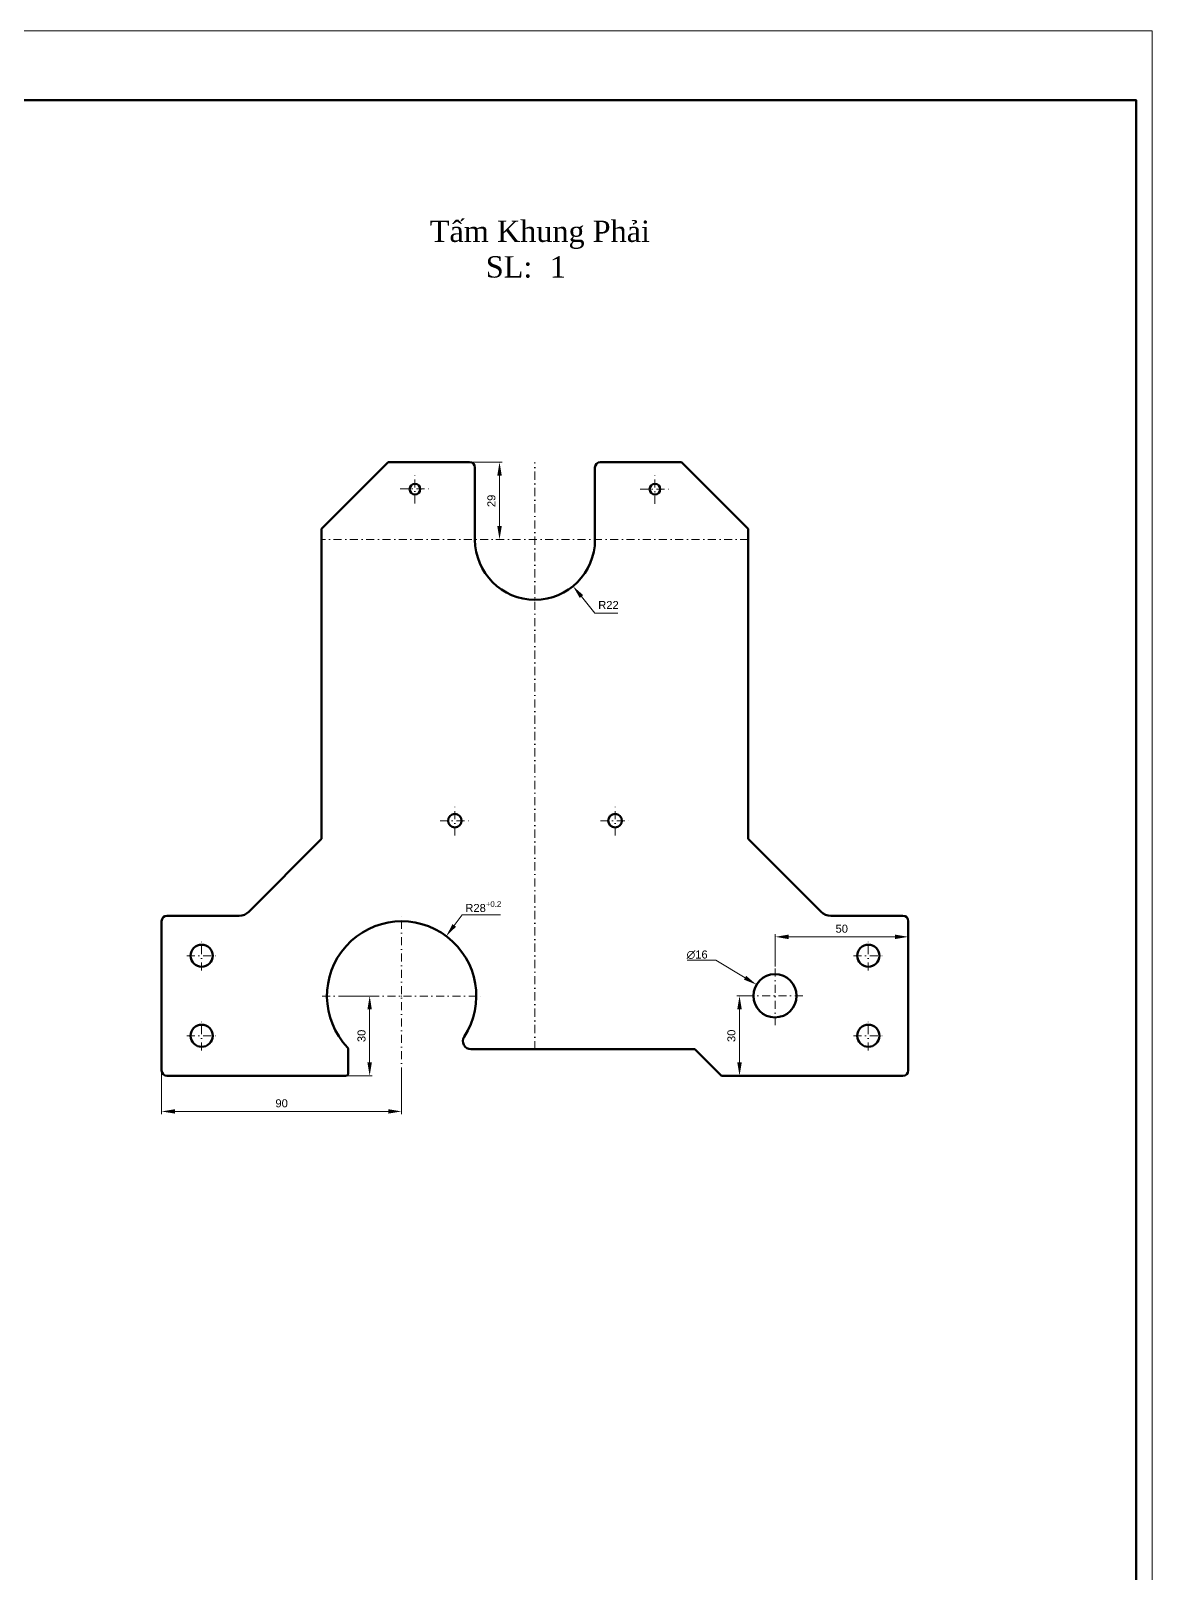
# Model space of a CAD drawing. Header units: inches. Extents: x -122986 to 27550, y -4965 to 6170.
# Drawn here: x 5769 to 6189, y 882 to 1460 of the extents above; entities that cross this region are included whole.
import ezdxf

# ---------------------------------------------------------------- set-up
doc = ezdxf.new("R2010")
doc.units = ezdxf.units.IN
doc.header["$LTSCALE"] = 2
doc.header["$MEASUREMENT"] = 0
doc.linetypes.add('CENTER', pattern=[10.16, 6.35, -1.27, 1.27, -1.27])
doc.linetypes.add('DASHDOT', pattern=[1, 0.5, -0.25, 0, -0.25])
for name, color, linetype, lineweight in [('1 Kich Thước', 7, 'Continuous', 15), ('1 mãnh', 7, 'Continuous', 5), ('1 Đường Tâm', 50, 'DASHDOT', 9), ('1 Đậm', 7, 'Continuous', 50), ('center', 4, 'CENTER', 25)]:
    doc.layers.add(name, color=color, linetype=linetype, lineweight=lineweight)
doc.styles.add('SON', font='times.ttf')
doc.styles.add('tinh', font='arial.ttf')
doc.dimstyles.new('Tịnh', dxfattribs={"dimtxt": 0.3, "dimasz": 1.5, "dimexe": 1, "dimexo": 0.0625, "dimgap": 0.4, "dimtad": 1, "dimtoh": 1, "dimzin": 0, "dimdsep": 46, "dimtxsty": 'tinh', "dimcen": 0.09, "dimclrd": 256, "dimclre": 256, "dimclrt": 4, "dimadec": 0, "dimazin": 0, "dimtfac": 1, "dimtofl": 0, "dimtmove": 0, "dimatfit": 3, "dimfxl": 1, "dimtfillclr": 4, "dimtolj": 1, "dimtzin": 0, "dimlwd": -1, "dimlwe": -1, "dimarcsym": 0})

# ---------------------------------------------------------------- blocks, each defined once
blk = doc.blocks.new('*D236')
at = {"layer": '1 Kich Thước', "ltscale": 15, "transparency": 16777216}
for p, q in [((6014.97, 1111.89), (6025.81, 1111.89)), ((6025.81, 1111.89), (6036.73, 1105.3)), ((6047.86, 1098.53), (6048.04, 1098.53)), ((6047.95, 1098.44), (6047.95, 1098.62))]:
    blk.add_line(p, q, dxfattribs=at)
blk.add_solid([(6037.16, 1106.01), (6036.3, 1104.59), (6041.01, 1102.72)], dxfattribs=at)
at = {"layer": 'Defpoints', "color": 0, "ltscale": 15, "transparency": 16777216}
for p in [(6041.01, 1102.72), (6054.88, 1094.35)]:
    blk.add_point(p, dxfattribs=at)
at = {"layer": '1 Kich Thước', "color": 4, "ltscale": 15, "transparency": 16777216, "insert": (6018.75, 1113.91), "char_height": 0.3, "attachment_point": 5, "style": 'tinh'}
blk.add_mtext('\\A1;{\\H10x;∅16}', dxfattribs=at)
blk = doc.blocks.new('*D250')
at = {"layer": '1 Kich Thước', "ltscale": 15, "transparency": 16777216}
for p, q in [((6036.98, 1098.5), (6033.65, 1098.5)), ((6034.65, 1093.5), (6034.65, 1073.53)), ((6036.98, 1068.53), (6033.65, 1068.53))]:
    blk.add_line(p, q, dxfattribs=at)
for points in [[(6033.82, 1093.5), (6035.49, 1093.5), (6034.65, 1098.5)], [(6033.82, 1073.53), (6035.49, 1073.53), (6034.65, 1068.53)]]:
    blk.add_solid(points, dxfattribs=at)
at = {"layer": 'Defpoints', "color": 0, "ltscale": 15, "transparency": 16777216}
for p in [(6037.04, 1098.5), (6034.65, 1068.53), (6037.04, 1068.53)]:
    blk.add_point(p, dxfattribs=at)
at = {"layer": '1 Kich Thước', "color": 4, "ltscale": 15, "transparency": 16777216, "insert": (6031.62, 1083.52), "char_height": 3, "attachment_point": 5, "rotation": 90, "style": 'tinh'}
blk.add_mtext('\\A1;30', dxfattribs=at)
blk = doc.blocks.new('*D251')
at = {"layer": '1 Kich Thước', "ltscale": 15, "transparency": 16777216}
for p, q in [((6048.04, 1109.56), (6048.04, 1121.63)), ((6097.95, 1109.56), (6097.95, 1121.63)), ((6053.04, 1120.63), (6092.95, 1120.63))]:
    blk.add_line(p, q, dxfattribs=at)
for points in [[(6053.04, 1121.46), (6053.04, 1119.79), (6048.04, 1120.63)], [(6092.95, 1121.46), (6092.95, 1119.79), (6097.95, 1120.63)]]:
    blk.add_solid(points, dxfattribs=at)
at = {"layer": 'Defpoints', "color": 0, "ltscale": 15, "transparency": 16777216}
for p in [(6097.95, 1120.63), (6048.04, 1109.5), (6097.95, 1109.5)]:
    blk.add_point(p, dxfattribs=at)
at = {"layer": '1 Kich Thước', "color": 4, "ltscale": 15, "transparency": 16777216, "insert": (6072.99, 1123.66), "char_height": 3, "attachment_point": 5, "style": 'tinh'}
blk.add_mtext('\\A1;50', dxfattribs=at)
blk = doc.blocks.new('*D253')
at = {"layer": '1 Kich Thước', "ltscale": 15, "transparency": 16777216}
for p, q in [((5957.86, 1269.49), (5958.04, 1269.49)), ((5957.95, 1269.4), (5957.95, 1269.58)), ((5980.44, 1242), (5975.36, 1248.2)), ((5989.08, 1242), (5980.44, 1242))]:
    blk.add_line(p, q, dxfattribs=at)
blk.add_solid([(5976.01, 1248.73), (5974.72, 1247.68), (5972.2, 1252.07)], dxfattribs=at)
at = {"layer": 'Defpoints', "color": 0, "ltscale": 15, "transparency": 16777216}
for p in [(5957.95, 1269.49), (5972.2, 1252.07)]:
    blk.add_point(p, dxfattribs=at)
at = {"layer": '1 Kich Thước', "color": 4, "ltscale": 15, "transparency": 16777216, "insert": (5985.51, 1245.01), "char_height": 3, "attachment_point": 5, "style": 'tinh'}
blk.add_mtext('\\A1;R22', dxfattribs=at)
blk = doc.blocks.new('*D254')
at = {"layer": '1 Kich Thước', "ltscale": 15, "transparency": 16777216}
for p, q in [((5933.51, 1298.53), (5945.65, 1298.53)), ((5944.65, 1293.53), (5944.65, 1274.58)), ((5943.22, 1269.58), (5945.65, 1269.58))]:
    blk.add_line(p, q, dxfattribs=at)
for points in [[(5943.82, 1293.53), (5945.49, 1293.53), (5944.65, 1298.53)], [(5943.82, 1274.58), (5945.49, 1274.58), (5944.65, 1269.58)]]:
    blk.add_solid(points, dxfattribs=at)
at = {"layer": 'Defpoints', "color": 0, "ltscale": 15, "transparency": 16777216}
for p in [(5933.45, 1298.53), (5943.15, 1269.58), (5944.65, 1269.58)]:
    blk.add_point(p, dxfattribs=at)
at = {"layer": '1 Kich Thước', "color": 4, "ltscale": 15, "transparency": 16777216, "insert": (5941.62, 1284.05), "char_height": 3, "attachment_point": 5, "rotation": 90, "style": 'tinh'}
blk.add_mtext('\\A1;29', dxfattribs=at)
blk = doc.blocks.new('*D199')
at = {"layer": '1 mãnh', "ltscale": 15, "transparency": 16777216}
for p, q in [((5930.65, 1128.91), (5927.66, 1124.9)), ((5944.98, 1128.91), (5930.65, 1128.91)), ((5907.86, 1098.44), (5908.04, 1098.44)), ((5907.95, 1098.35), (5907.95, 1098.53))]:
    blk.add_line(p, q, dxfattribs=at)
blk.add_solid([(5927, 1125.4), (5928.33, 1124.41), (5924.68, 1120.89)], dxfattribs=at)
at = {"layer": 'Defpoints', "color": 0, "ltscale": 15, "transparency": 16777216}
for p in [(5924.68, 1120.89), (5907.95, 1098.44)]:
    blk.add_point(p, dxfattribs=at)
at = {"layer": '1 mãnh', "color": 4, "ltscale": 15, "transparency": 16777216, "insert": (5938.57, 1131.94), "char_height": 3, "width": 7.1746, "attachment_point": 5, "style": 'tinh'}
blk.add_mtext('\\A1;R28{\\H0.7x;\\S+0.2^ ;}', dxfattribs=at)
blk = doc.blocks.new('*D221')
at = {"layer": '1 mãnh', "ltscale": 15, "transparency": 16777216}
for p, q in [((5817.95, 1070.47), (5817.95, 1054.19)), ((5907.95, 1070.47), (5907.95, 1054.19)), ((5822.95, 1055.19), (5902.95, 1055.19))]:
    blk.add_line(p, q, dxfattribs=at)
for points in [[(5822.95, 1056.02), (5822.95, 1054.36), (5817.95, 1055.19)], [(5902.95, 1056.02), (5902.95, 1054.36), (5907.95, 1055.19)]]:
    blk.add_solid(points, dxfattribs=at)
at = {"layer": 'Defpoints', "color": 0, "ltscale": 15, "transparency": 16777216}
for p in [(5817.95, 1070.53), (5907.95, 1070.53), (5907.95, 1055.19)]:
    blk.add_point(p, dxfattribs=at)
at = {"layer": '1 mãnh', "color": 4, "ltscale": 15, "transparency": 16777216, "insert": (5862.95, 1058.22), "char_height": 3, "attachment_point": 5, "style": 'tinh'}
blk.add_mtext('\\A1;90', dxfattribs=at)
blk = doc.blocks.new('*D222')
at = {"layer": '1 mãnh', "ltscale": 15, "transparency": 16777216}
for p, q in [((5887.01, 1098.44), (5896.95, 1098.44)), ((5895.95, 1073.53), (5895.95, 1093.44)), ((5887.01, 1068.53), (5896.95, 1068.53))]:
    blk.add_line(p, q, dxfattribs=at)
for points in [[(5895.11, 1093.44), (5896.78, 1093.44), (5895.95, 1098.44)], [(5895.11, 1073.53), (5896.78, 1073.53), (5895.95, 1068.53)]]:
    blk.add_solid(points, dxfattribs=at)
at = {"layer": 'Defpoints', "color": 0, "ltscale": 15, "transparency": 16777216}
for p in [(5886.95, 1098.44), (5895.95, 1098.44), (5886.95, 1068.53)]:
    blk.add_point(p, dxfattribs=at)
at = {"layer": '1 mãnh', "color": 4, "ltscale": 15, "transparency": 16777216, "insert": (5892.91, 1083.49), "char_height": 3, "attachment_point": 5, "rotation": 90, "style": 'tinh'}
blk.add_mtext('\\A1;30', dxfattribs=at)

msp = doc.modelspace()

# ---------------------------------------------------------------- linework, layer by layer
at = {"layer": '1 mãnh', "ltscale": 15}
msp.add_lwpolyline([(5348.394, 1460.226), (5348.394, 271.226), (6189.394, 271.226), (6189.394, 1460.226)], close=True, dxfattribs=at)
at = {"layer": '1 Đường Tâm', "lineweight": 9, "ltscale": 3}
for p, q in [((5957.948, 1078.533), (5957.948, 1298.533)), ((5957.948, 1078.443), (5957.948, 1298.443)), ((5912.948, 1283.011), (5912.948, 1294.011)), ((6002.948, 1282.923), (6002.948, 1293.923)), ((5907.448, 1288.511), (5918.448, 1288.511)), ((5997.448, 1288.423), (6008.448, 1288.423)), ((6037.948, 1269.576), (5877.948, 1269.576)), ((5927.898, 1158.656), (5927.898, 1169.656)), ((5987.998, 1158.656), (5987.998, 1169.656)), ((5922.398, 1164.156), (5933.398, 1164.156)), ((5982.498, 1164.156), (5993.498, 1164.156)), ((5907.946, 1068.684), (5907.946, 1128.202)), ((5832.948, 1108.033), (5832.948, 1119.033)), ((6082.948, 1108.033), (6082.948, 1119.033)), ((5827.448, 1113.533), (5838.448, 1113.533)), ((6077.448, 1113.533), (6088.448, 1113.533)), ((6048.038, 1087.5), (6048.038, 1109.5)), ((5878.186, 1098.443), (5937.705, 1098.443)), ((6037.038, 1098.5), (6059.038, 1098.5)), ((5832.948, 1078.033), (5832.948, 1089.033)), ((6082.948, 1078.033), (6082.948, 1089.033)), ((5827.448, 1083.533), (5838.448, 1083.533)), ((6077.448, 1083.533), (6088.448, 1083.533))]:
    msp.add_line(p, q, dxfattribs=at)
at = {"layer": '1 Đậm', "lineweight": 50, "ltscale": 15}
for p, q in [((5902.948, 1298.533), (5877.948, 1273.533)), ((5902.948, 1298.533), (5933.448, 1298.533)), ((5935.448, 1269.486), (5935.448, 1296.533)), ((5980.448, 1269.486), (5980.448, 1296.533)), ((5982.448, 1298.533), (6012.948, 1298.533)), ((6012.948, 1298.533), (6037.948, 1273.533)), ((5877.948, 1273.533), (5877.948, 1157.36)), ((6037.948, 1273.533), (6037.948, 1157.36))]:
    msp.add_line(p, q, dxfattribs=at)
at = {"layer": '1 Đậm', "lineweight": 50}
for p, q in [((5877.948, 1157.36), (5850.585, 1129.997)), ((6065.31, 1129.997), (6037.948, 1157.36)), ((5847.05, 1128.533), (5819.948, 1128.533)), ((6068.846, 1128.533), (6095.948, 1128.533)), ((5817.948, 1126.533), (5817.948, 1070.533)), ((6097.948, 1126.533), (6097.948, 1070.533)), ((5933.927, 1078.533), (6017.948, 1078.533)), ((6017.948, 1078.533), (6027.948, 1068.533)), ((5819.948, 1068.533), (5886.948, 1068.533)), ((6095.948, 1068.533), (6027.948, 1068.533)), ((6027.948, 1068.533), (6095.948, 1068.533))]:
    msp.add_line(p, q, dxfattribs=at)
at = {"layer": '1 Đậm', "ltscale": 15}
msp.add_line((5887.948, 1069.533), (5887.948, 1078.44), dxfattribs=at)
at = {"layer": '1 Đậm', "ltscale": 0.2}
msp.add_lwpolyline([(5353.394, 1434.226), (5353.394, 276.226), (6183.394, 276.226), (6183.394, 1434.226)], close=True, dxfattribs=at)
at = {"layer": '1 Đậm', "lineweight": 50}
for centre, radius in [((5912.948, 1288.423), 2), ((5912.948, 1288.423), 2), ((6002.948, 1288.423), 2), ((6002.948, 1288.423), 2), ((5927.898, 1164.172), 2.55), ((5987.998, 1164.172), 2.55), ((5832.948, 1113.533), 4.15), ((6082.948, 1113.533), 4.15), ((6047.948, 1098.533), 8.1), ((5832.948, 1083.533), 4.15), ((6082.948, 1083.533), 4.15)]:
    msp.add_circle(centre, radius, dxfattribs=at)
at = {"layer": '1 Đậm', "lineweight": 50, "ltscale": 15}
for centre, radius, start, end in [((5933.448, 1296.533), 2, 0, 90), ((5982.448, 1296.533), 2, 90, 180), ((5957.948, 1269.486), 22.5, 180, 0)]:
    msp.add_arc(centre, radius, start, end, dxfattribs=at)
at = {"layer": '1 Đậm', "lineweight": 50}
for centre, radius, start, end in [((5819.948, 1126.533), 2, 90, 180), ((5847.05, 1133.533), 5, 270, 315), ((6068.846, 1133.533), 5, 225, 270), ((6095.948, 1126.533), 2, 0, 90), ((5819.948, 1070.533), 2, 180, 270), ((6095.948, 1070.533), 2, 270, 0)]:
    msp.add_arc(centre, radius, start, end, dxfattribs=at)
at = {"layer": '1 Đậm', "ltscale": 15}
for centre, radius, start, end in [((5907.946, 1098.443), 28, 326.942274, 223.608987), ((5933.927, 1081.533), 3, 146.942274, 270), ((5886.948, 1078.44), 1, 0, 43.608987), ((5886.948, 1069.533), 1, 270, 0)]:
    msp.add_arc(centre, radius, start, end, dxfattribs=at)

# ---------------------------------------------------------------- texts
at = {"layer": 'center', "ltscale": 15, "insert": (5915.487, 1389.099), "char_height": 8, "attachment_point": 1, "style": 'SON'}
msp.add_mtext_dynamic_manual_height_columns(' Tấm Khung Phải\\P\\pi-24,l48,t48;SL:^I1', width=1621.16, gutter_width=3.356, heights=[0], dxfattribs=at)

# ---------------------------------------------------------------- dimensions: what is measured, and where the dimension line sits
at = {"layer": '1 Kich Thước', "ltscale": 15}
for base, p1, p2, picture, middle in [((5944.653, 1269.576), (5933.448, 1298.533), (5943.153, 1269.576), '*D254', (5941.622, 1284.054)), ((6034.653, 1068.533), (6037.038, 1098.5), (6037.038, 1068.533), '*D250', (6031.621, 1083.516))]:
    dim = msp.add_linear_dim(base=base, p1=p1, p2=p2, angle=90, dimstyle='Tịnh', override={"dimtxt": 3, "dimasz": 5, "dimgap": 1.5, "dimdec": 0, "dimtdec": 0}, dxfattribs=at)
    dim.commit()
    dim.dimension.update_dxf_attribs({"geometry": picture, "text_midpoint": middle})
dim = msp.add_radius_dim(center=(5957.948, 1269.486), mpoint=(5972.197, 1252.073), dimstyle='Tịnh', override={"dimtxt": 3, "dimasz": 5, "dimgap": 1.5, "dimdec": 0, "dimtdec": 0}, dxfattribs=at)
dim.commit()
dim.dimension.update_dxf_attribs({"geometry": '*D253', "text_midpoint": (5985.507, 1245.009)})
dim = msp.add_linear_dim(base=(6097.948, 1120.628), p1=(6048.038, 1109.5), p2=(6097.948, 1109.5), dimstyle='Tịnh', override={"dimtxt": 3, "dimasz": 5, "dimgap": 1.5, "dimdec": 0, "dimtdec": 0}, dxfattribs=at)
dim.commit()
dim.dimension.update_dxf_attribs({"geometry": '*D251', "text_midpoint": (6072.993, 1123.66)})
dim = msp.add_diameter_dim_2p(p1=(6054.883, 1094.347), p2=(6041.013, 1102.718), text='{\\H10x;∅16}', dimstyle='Tịnh', override={"dimasz": 5}, dxfattribs=at)
dim.commit()
dim.dimension.update_dxf_attribs({"geometry": '*D236', "text_midpoint": (6018.747, 1111.891), "dimtype": 163})
at = {"layer": '1 mãnh', "ltscale": 15}
dim = msp.add_radius_dim(center=(5907.946, 1098.443), mpoint=(5924.676, 1120.894), text='<>{\\H0.7x;\\S+0.2^ ;}', dimstyle='Tịnh', override={"dimtxt": 3, "dimasz": 5, "dimgap": 1.5, "dimdec": 0, "dimtdec": 0}, dxfattribs=at)
dim.commit()
dim.dimension.update_dxf_attribs({"geometry": '*D199', "text_midpoint": (5938.568, 1131.945)})
dim = msp.add_linear_dim(base=(5895.948, 1098.443), p1=(5886.948, 1068.533), p2=(5886.948, 1098.443), angle=90, dimstyle='Tịnh', override={"dimtxt": 3, "dimasz": 5, "dimgap": 1.5, "dimdec": 0, "dimtdec": 0}, dxfattribs=at)
dim.commit()
dim.dimension.update_dxf_attribs({"geometry": '*D222', "text_midpoint": (5892.915, 1083.488)})
dim = msp.add_linear_dim(base=(5907.946, 1055.191), p1=(5817.948, 1070.533), p2=(5907.946, 1070.533), dimstyle='Tịnh', override={"dimtxt": 3, "dimasz": 5, "dimgap": 1.5, "dimdec": 0, "dimtdec": 0}, dxfattribs=at)
dim.commit()
dim.dimension.update_dxf_attribs({"geometry": '*D221', "text_midpoint": (5862.947, 1058.223)})

doc.saveas('drawing.dxf')
